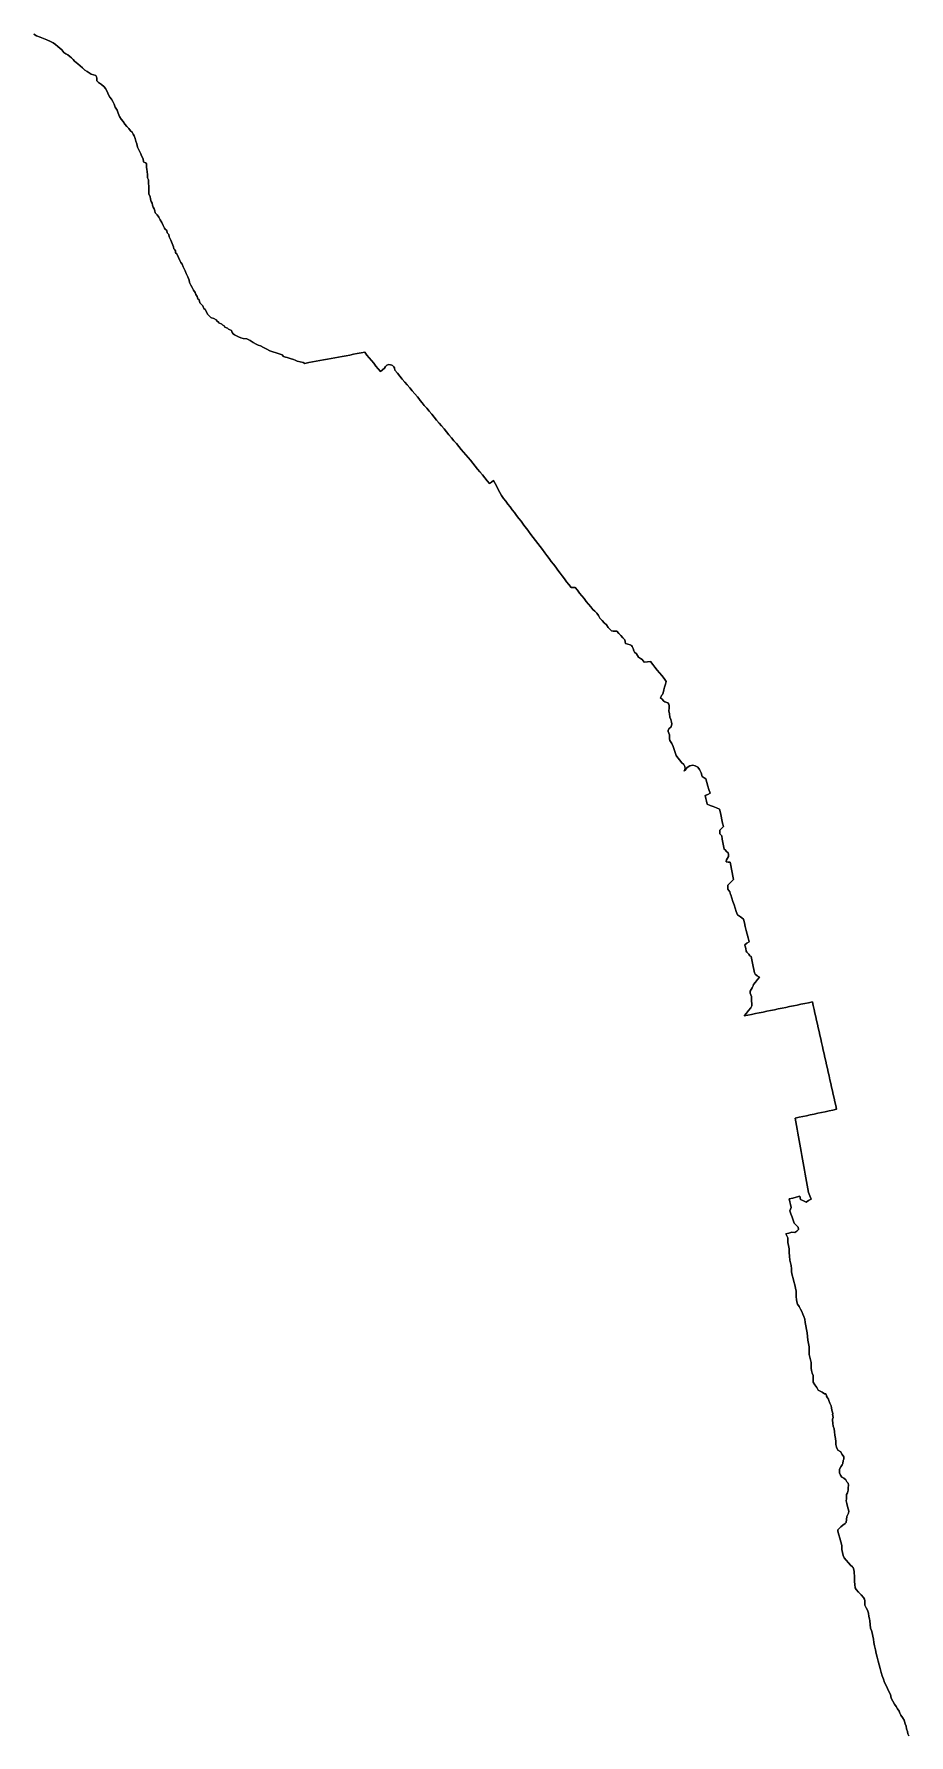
# Model space of a CAD drawing. Header units: inches. Extents: x 130170 to 284068, y 377793 to 804530.
# Drawn here: x 249398 to 251625, y 742079 to 746409 of the extents above; entities that cross this region are included whole.
import ezdxf

# ---------------------------------------------------------------- set-up
doc = ezdxf.new("R2010")
doc.units = ezdxf.units.IN
doc.header["$MEASUREMENT"] = 0
doc.layers.add('muni_il', color=7, linetype='Continuous')

msp = doc.modelspace()

# ---------------------------------------------------------------- linework, layer by layer
at = {"layer": 'muni_il'}
for points in [[(251624.7, 742077.1), (251622.2, 742082.2), (251621.2, 742088), (251618.1, 742094.8), (251617.4, 742102), (251614.7, 742107.9), (251612.6, 742117.2), (251608.2, 742123.6), (251603.8, 742130.1), (251601.7, 742135.3), (251599.5, 742140.5), (251595.8, 742146.2), (251592, 742152), (251588.2, 742157.7), (251583.9, 742165.4), (251579.5, 742173.2), (251577.3, 742182.6), (251573.7, 742190.1), (251570, 742197.7), (251566.3, 742205.2), (251562.7, 742212.7), (251559.7, 742221.4), (251556.8, 742230.1), (251553.8, 742238.7), (251551.4, 742248.4), (251549, 742258), (251546.5, 742267.6), (251544.1, 742277.2), (251541.6, 742286.9), (251539.2, 742296.5), (251536.7, 742306.1), (251535.4, 742314.5), (251534, 742323), (251532.7, 742331.4), (251531.3, 742339.8), (251529.3, 742345.4), (251527.2, 742351), (251526.3, 742360.5), (251525.5, 742369.9), (251523.9, 742375.4), (251522.2, 742380.8), (251522, 742389.5), (251519.4, 742397), (251515.9, 742403.3), (251512.4, 742409.6), (251512.3, 742415), (251512.2, 742420.5), (251511.2, 742425.1), (251509.2, 742429.5), (251502.8, 742436.3), (251496.4, 742443.2), (251490.1, 742450), (251487.7, 742454.3), (251486.9, 742462.3), (251486.2, 742470.3), (251486.2, 742477.7), (251486.1, 742485.1), (251485.5, 742490.7), (251484.9, 742496.3), (251482.4, 742505.5), (251481.3, 742507.3), (251475.8, 742511.8), (251470.4, 742518), (251465, 742524.2), (251459.6, 742530.4), (251457.6, 742535.9), (251455.9, 742543.7), (251454.2, 742551.5), (251454, 742556.5), (251453.9, 742561.5), (251451.2, 742570.7), (251448.6, 742580), (251446, 742589.2), (251443.4, 742598.5), (251443.6, 742601.4), (251446, 742604.4), (251451.4, 742608.9), (251456.7, 742613.3), (251462.1, 742617.7), (251464.5, 742620.7), (251465.5, 742628.2), (251466.5, 742635.8), (251470.8, 742643.8), (251471.6, 742649.1), (251469.7, 742655.1), (251467.9, 742661.1), (251466.3, 742668.3), (251464.7, 742675.6), (251465.3, 742680.6), (251465.9, 742685.7), (251465.6, 742691.2), (251468.4, 742695.7), (251469.9, 742702.4), (251470.2, 742708.9), (251470.5, 742715.3), (251469.8, 742720.1), (251469.5, 742721.3), (251466.8, 742723.4), (251464.1, 742728.8), (251458.9, 742732.8), (251453.6, 742735.4), (251450.5, 742740.9), (251447.5, 742746.4), (251447.6, 742751.4), (251447.7, 742756.4), (251451.4, 742761.9), (251455, 742767.4), (251456.2, 742770.4), (251457.1, 742778), (251459.1, 742781.3), (251458.6, 742787.6), (251455, 742793.2), (251453.5, 742793.9), (251452.3, 742798.2), (251450.9, 742800), (251443.9, 742804.5), (251439.9, 742811.9), (251438.5, 742818.9), (251438.5, 742826.2), (251437.4, 742834.3), (251436.2, 742842.5), (251435.1, 742850.7), (251434, 742858.8), (251431.4, 742865.8), (251430.5, 742871.9), (251430.4, 742881.6), (251429.7, 742883.7), (251432, 742887.7), (251430.4, 742895.9), (251430.5, 742896.3), (251430.5, 742896.6), (251430.1, 742901.5), (251428.5, 742906.5), (251427.5, 742911.9), (251426.5, 742917.4), (251423.5, 742923.9), (251420.5, 742930.5), (251420, 742933.8), (251417.4, 742937.3), (251415.2, 742942.2), (251414.8, 742943.4), (251414.6, 742943.7), (251414.4, 742943.9), (251412.8, 742947.5), (251409.4, 742948.1), (251404, 742952.3), (251398.7, 742954.6), (251393.4, 742956.9), (251390.1, 742963.7), (251385.3, 742970.5), (251380.6, 742977.3), (251380.5, 742985.7), (251380.5, 742994.1), (251378.5, 743000.8), (251376.6, 743007.4), (251376, 743013.2), (251375.4, 743018.9), (251375.4, 743027.8), (251373.8, 743034.4), (251372.2, 743040.9), (251370.6, 743047.5), (251370.8, 743057.3), (251370.9, 743067.2), (251369.1, 743075.8), (251367.3, 743084.4), (251366.2, 743093.8), (251365.2, 743103.2), (251363.7, 743111.8), (251362.3, 743120.5), (251360.8, 743129.1), (251359.4, 743137.8), (251357, 743144.3), (251354.7, 743150.7), (251352.3, 743157.2), (251348.6, 743163.5), (251344.9, 743169.8), (251341.2, 743176.1), (251339.7, 743181.8), (251338.1, 743187.6), (251338, 743194.7), (251337.9, 743201.8), (251337.9, 743208.9), (251335.8, 743217.1), (251333.8, 743225.3), (251331.8, 743233.5), (251329.8, 743241.7), (251327.7, 743249.9), (251325.7, 743258.1), (251325.4, 743266.3), (251325, 743274.5), (251323.1, 743281.3), (251321.2, 743288.2), (251320.7, 743297.8), (251320.2, 743307.4), (251319.8, 743317), (251318, 743325), (251316.3, 743333.1), (251316.1, 743338.8), (251316, 743344.5), (251313.7, 743349.8), (251311.4, 743355.1), (251318.9, 743357.1), (251326.5, 743359.2), (251334.4, 743358.8), (251339.2, 743361.9), (251343.2, 743366.3), (251342.4, 743371.9), (251338.8, 743376.2), (251332.4, 743381.8), (251329.7, 743389.8), (251327, 743397.8), (251324.3, 743405.9), (251321.6, 743413.9), (251325.1, 743422.2), (251323.3, 743429.4), (251321.5, 743436.6), (251319.7, 743443.7), (251328.7, 743446), (251337.6, 743448.3), (251346.6, 743450.6), (251349, 743442.3), (251355.9, 743439.1), (251362.7, 743435.9), (251369.3, 743439.6), (251375.9, 743443.2), (251372.5, 743451.5), (251369.1, 743459.9), (251367.4, 743469.3), (251365.7, 743478.8), (251364, 743488.3), (251362.3, 743497.8), (251360.7, 743507.3), (251359, 743516.8), (251357.3, 743526.3), (251355.6, 743535.7), (251353.9, 743545.2), (251352.2, 743554.7), (251350.5, 743564.2), (251348.8, 743573.7), (251347.1, 743583.2), (251345.5, 743592.7), (251343.8, 743602.2), (251342.1, 743611.6), (251340.4, 743621.1), (251338.7, 743630.6), (251337, 743640.1), (251335.3, 743649.6), (251344.9, 743651.6), (251354.4, 743653.7), (251364, 743655.7), (251373.5, 743657.8), (251383.1, 743659.8), (251392.6, 743661.9), (251402.2, 743663.9), (251411.7, 743665.9), (251421.3, 743668), (251430.8, 743670), (251440.4, 743672.1), (251438.3, 743681.5), (251436.1, 743690.9), (251434, 743700.3), (251431.9, 743709.8), (251429.8, 743719.2), (251427.6, 743728.6), (251425.5, 743738), (251423.4, 743747.4), (251421.3, 743756.9), (251419.2, 743766.3), (251417, 743775.7), (251414.9, 743785.1), (251412.8, 743794.5), (251410.7, 743804), (251408.5, 743813.4), (251406.4, 743822.8), (251404.3, 743832.2), (251402.2, 743841.7), (251400.1, 743851.1), (251397.9, 743860.5), (251395.8, 743869.9), (251393.7, 743879.3), (251391.6, 743888.8), (251389.4, 743898.2), (251387.3, 743907.6), (251385.2, 743917), (251383.1, 743926.4), (251381, 743935.9), (251378.8, 743945.3), (251369.2, 743943.3), (251359.5, 743941.3), (251349.9, 743939.3), (251340.2, 743937.3), (251330.5, 743935.3), (251320.9, 743933.4), (251311.2, 743931.4), (251301.6, 743929.4), (251291.9, 743927.4), (251282.2, 743925.4), (251272.6, 743923.4), (251262.9, 743921.4), (251253.3, 743919.4), (251243.6, 743917.4), (251234, 743915.5), (251224.3, 743913.5), (251214.6, 743911.5), (251205, 743909.5), (251210.8, 743916.5), (251216.6, 743923.5), (251222.3, 743930.5), (251224.9, 743935.6), (251224.4, 743941.2), (251223.8, 743946.8), (251223.7, 743953.1), (251223.7, 743959.4), (251220.5, 743967.6), (251220.2, 743972.8), (251223.1, 743976.9), (251226, 743981.1), (251228.4, 743986), (251228.9, 743989.5), (251229, 743989.6), (251229.1, 743989.7), (251234, 743995.9), (251239, 744002.2), (251243.9, 744008.5), (251238.7, 744012.1), (251233.5, 744015.8), (251233.5, 744015.8), (251233.5, 744015.8), (251231.8, 744019.2), (251230, 744027.5), (251228.3, 744035.8), (251226.6, 744044.1), (251224.9, 744052.4), (251223.2, 744060.7), (251219.8, 744062.5), (251217.5, 744066.8), (251212.4, 744071.7), (251210.7, 744074.5), (251209.9, 744081.3), (251208, 744087.3), (251207.1, 744089.4), (251206.8, 744090.7), (251212.2, 744094.6), (251217.6, 744098.6), (251215.2, 744108.2), (251212.8, 744117.8), (251210.4, 744127.4), (251208.1, 744137), (251205.7, 744146.6), (251203.3, 744156.3), (251195.7, 744161.6), (251188.1, 744167), (251185.2, 744175.5), (251182.4, 744184), (251179.5, 744192.5), (251176.7, 744201), (251173.9, 744209.5), (251171, 744218), (251170.2, 744219.1), (251168.6, 744225.3), (251163.7, 744232), (251163.6, 744237.3), (251163.4, 744242.7), (251168.4, 744247.4), (251173.3, 744252.2), (251178.3, 744256.9), (251176.6, 744265.7), (251174.8, 744274.5), (251173.1, 744283.3), (251171.4, 744292.1), (251169.7, 744300.9), (251164.5, 744301.3), (251159.3, 744301.8), (251159.2, 744302.1), (251159.1, 744302.4), (251160, 744306.9), (251165, 744315.1), (251165.6, 744320.4), (251164.2, 744324.5), (251160.7, 744328.4), (251157.2, 744332.2), (251154.2, 744333.8), (251152.7, 744342.3), (251151.1, 744350.9), (251149.6, 744359.4), (251148.1, 744367.9), (251143.6, 744373.5), (251143.1, 744382.2), (251147.7, 744386.8), (251152.3, 744391.4), (251150.4, 744400.2), (251148.5, 744409), (251146.5, 744417.9), (251144.6, 744426.7), (251142.7, 744435.5), (251134.7, 744438.9), (251126.7, 744442.3), (251118.8, 744445.6), (251110.8, 744449), (251109.3, 744456.2), (251107.9, 744463.3), (251106.4, 744470.4), (251112.4, 744473.4), (251118.3, 744476.4), (251115.6, 744485.6), (251112.9, 744494.7), (251110.2, 744503.9), (251107.5, 744513.1), (251103.1, 744516), (251098.6, 744518.9), (251095.8, 744528), (251091.7, 744536.9), (251087, 744543), (251080.3, 744546.6), (251074.5, 744547.5), (251066.7, 744546.4), (251060.3, 744541.9), (251054.3, 744534.6), (251052.4, 744532.4), (251054.7, 744539.7), (251054.4, 744544.6), (251051.8, 744549.5), (251045.7, 744555.1), (251041.3, 744560.8), (251036.8, 744566.4), (251032.3, 744572.1), (251029.6, 744579.9), (251026.9, 744587.7), (251024.2, 744595.5), (251021.5, 744603.4), (251016.4, 744610.7), (251015.3, 744615.3), (251015.6, 744625.2), (251011.9, 744633.4), (251011.6, 744636), (251012.5, 744638.9), (251013.3, 744640.4), (251019.2, 744645.4), (251021.3, 744652.7), (251020.7, 744657.4), (251018.4, 744663.8), (251016.2, 744670.2), (251014.9, 744678.2), (251013.7, 744686.1), (251014.1, 744692.6), (251014.4, 744699.1), (251013.2, 744703.4), (251011.1, 744706.4), (251003.1, 744709.1), (251001.2, 744710.4), (250995.9, 744716.4), (250992.7, 744718.8), (250994.9, 744725.6), (250997.6, 744727.9), (250998.8, 744732.2), (251000.9, 744739.4), (251002.9, 744746.7), (251005, 744754), (251007.1, 744761.2), (251001.3, 744768.5), (250995.5, 744775.7), (250989.7, 744782.9), (250984, 744790.1), (250978.2, 744797.3), (250972.4, 744804.5), (250966.6, 744811.8), (250959, 744811.1), (250950.9, 744810.4), (250945.7, 744817.1), (250941.1, 744819.8), (250936.6, 744822.5), (250931.5, 744830.9), (250926.3, 744835.8), (250924.2, 744839.2), (250922.4, 744844.6), (250920.6, 744850.1), (250918.1, 744852.5), (250915.1, 744854), (250909.1, 744855.7), (250903, 744857.4), (250901.3, 744866.5), (250896.1, 744872), (250891, 744877.6), (250885.9, 744883.1), (250880.8, 744888.6), (250872.2, 744889.3), (250867.5, 744889.7), (250863.3, 744894.2), (250859.1, 744898.7), (250855, 744904.7), (250849.3, 744910.5), (250843.5, 744916.4), (250837.8, 744922.2), (250836.2, 744925.5), (250836.2, 744925.5), (250836.1, 744925.6), (250834.5, 744928.9), (250829.9, 744934.4), (250825.4, 744939.9), (250820.3, 744943.7), (250814.6, 744950.7), (250809, 744957.7), (250803.4, 744964.8), (250797.7, 744971.8), (250792.1, 744978.8), (250786.4, 744985.8), (250780.8, 744992.9), (250775.2, 744999.9), (250769.9, 745000), (250764.6, 745000.1), (250759, 745007.4), (250753.5, 745014.8), (250747.9, 745022.2), (250742.3, 745029.6), (250736.7, 745036.9), (250731.2, 745044.3), (250725.6, 745051.7), (250720, 745059.1), (250714.4, 745066.4), (250708.9, 745073.8), (250703.3, 745081.2), (250697.7, 745088.6), (250691.8, 745096.4), (250685.9, 745104.2), (250679.9, 745112), (250674, 745119.8), (250668.1, 745127.6), (250662.1, 745135.4), (250656.2, 745143.2), (250651.8, 745149.3), (250647.3, 745155.4), (250642.8, 745161.5), (250637.3, 745168.8), (250631.8, 745176), (250626.2, 745183.3), (250620.7, 745190.6), (250615.2, 745197.8), (250609.6, 745205.1), (250604.1, 745212.4), (250598.6, 745219.7), (250593.1, 745226.9), (250587.5, 745234.2), (250583.5, 745241.8), (250579.5, 745249.5), (250575.5, 745257.1), (250571.5, 745264.7), (250567.5, 745272.4), (250562.5, 745268.4), (250557.4, 745264.5), (250551.3, 745271.9), (250545.2, 745279.3), (250539, 745286.7), (250532.9, 745294.2), (250526.8, 745301.6), (250520.6, 745309), (250514.5, 745316.4), (250508.4, 745323.8), (250502.6, 745330.7), (250496.9, 745337.5), (250491.2, 745344.4), (250485.4, 745351.3), (250479.1, 745358.8), (250472.9, 745366.3), (250466.6, 745373.8), (250460.3, 745381.3), (250454, 745388.8), (250447.7, 745396.3), (250441.5, 745403.8), (250435.2, 745411.2), (250428.9, 745418.7), (250422.6, 745426.2), (250416.4, 745433.7), (250410.1, 745441.2), (250403.8, 745448.7), (250397.5, 745456.2), (250391.2, 745463.7), (250385.9, 745470.1), (250380.6, 745476.4), (250377, 745480.8), (250373.5, 745485.2), (250367, 745492.8), (250360.6, 745500.4), (250354.2, 745508), (250347.8, 745515.6), (250341.5, 745523.1), (250335.2, 745530.7), (250328.9, 745538.3), (250322.6, 745545.8), (250316.4, 745553.4), (250316.3, 745553.4), (250316.2, 745553.5), (250315.5, 745558.3), (250315.5, 745558.5), (250315.4, 745558.7), (250315.4, 745558.9), (250313.8, 745561.9), (250312, 745563.6), (250310.4, 745565.2), (250308.9, 745565.8), (250305.1, 745567.2), (250300.8, 745567.3), (250296.2, 745565.9), (250292.2, 745562.7), (250289.7, 745558), (250284.7, 745553.8), (250279.7, 745549.6), (250273.9, 745556.7), (250268.2, 745563.7), (250262.5, 745570.7), (250256.8, 745577.8), (250251.1, 745584.8), (250245.3, 745591.8), (250239.6, 745598.9), (250230.1, 745597.1), (250220.6, 745595.3), (250211.1, 745593.6), (250201.6, 745591.8), (250192, 745590.1), (250182.5, 745588.3), (250173, 745586.5), (250163.5, 745584.8), (250154, 745583), (250144.5, 745581.2), (250134.9, 745579.5), (250125.4, 745577.7), (250115.9, 745575.9), (250106.4, 745574.2), (250096.9, 745572.4), (250087.4, 745570.6), (250083, 745572.8), (250075.2, 745574.4), (250067.4, 745576), (250062.8, 745578.3), (250058.2, 745580.7), (250050.1, 745583.2), (250042, 745585.7), (250038.2, 745586), (250033.2, 745588.3), (250029.5, 745592.2), (250021.6, 745594.8), (250013.8, 745597.5), (250005.9, 745600.1), (249998.1, 745602.8), (249990, 745606.9), (249981.9, 745611.1), (249973.9, 745615.2), (249968.7, 745617.2), (249963.6, 745619.1), (249955.6, 745623.9), (249947.6, 745628.6), (249939.5, 745633.4), (249930.3, 745633.5), (249924.3, 745635.7), (249918.4, 745637.8), (249913.4, 745640.4), (249908.5, 745643), (249904.3, 745646), (249902.3, 745648.9), (249900.4, 745654.6), (249892.7, 745657.3), (249890.6, 745659.9), (249883.2, 745662.8), (249881.4, 745665.8), (249878.2, 745667.8), (249876.1, 745670.5), (249868.6, 745673.4), (249866.7, 745676.3), (249863.7, 745678.3), (249861.7, 745681.3), (249855.5, 745685.1), (249849.8, 745686.1), (249847.6, 745687.5), (249843.7, 745691.6), (249839.8, 745695.7), (249836.5, 745701.7), (249833.1, 745707.8), (249830.2, 745709.9), (249827.5, 745717.1), (249824.7, 745719.2), (249822.7, 745722.3), (249819.7, 745724.3), (249817.9, 745732.4), (249815.2, 745734.6), (249813.1, 745740.6), (249809.6, 745745.5), (249808.1, 745750.6), (249804, 745757.2), (249800, 745763.8), (249796.9, 745769.9), (249793.8, 745776), (249793.1, 745782.3), (249789.2, 745790.6), (249785.3, 745798.9), (249782.8, 745806.4), (249780.9, 745809.2), (249777.7, 745816.1), (249774.6, 745823.1), (249771.2, 745826.9), (249769.3, 745832.8), (249765.9, 745840), (249762.5, 745847.3), (249761.3, 745849.5), (249758.3, 745851.6), (249757.9, 745857.4), (249756.6, 745859.7), (249753.6, 745861.7), (249753.2, 745867.5), (249749.6, 745875.9), (249745.9, 745884.2), (249741.6, 745892.3), (249740.8, 745898.5), (249736.7, 745902.4), (249736, 745908.5), (249731.6, 745912.4), (249730, 745914.8), (249726.5, 745921.8), (249722.9, 745928.9), (249719.3, 745935.9), (249715.7, 745943), (249710.9, 745948.4), (249706, 745953.9), (249705.5, 745958.7), (249703.3, 745963.5), (249701.1, 745968.2), (249699.4, 745973.5), (249698.9, 745978.1), (249696, 745982.8), (249694.4, 745988.5), (249693.7, 745995.7), (249690.3, 746001.4), (249689.8, 746003.6), (249689.7, 746012.2), (249689.7, 746020.8), (249689.6, 746029.4), (249689.5, 746038.1), (249686.8, 746042.4), (249686.5, 746050.5), (249686.2, 746058.7), (249685.1, 746064.3), (249684, 746069.9), (249684.1, 746079.2), (249681.3, 746081.4), (249677.2, 746082.6), (249676.6, 746083.9), (249675.5, 746090.9), (249671.2, 746098.8), (249669.3, 746104.3), (249665.2, 746112.7), (249661.2, 746121.1), (249659.6, 746129.3), (249657.4, 746136), (249655.1, 746142.6), (249652.9, 746149.3), (249650.1, 746154.3), (249647.4, 746159.2), (249643.3, 746162.7), (249639.2, 746168.3), (249633.9, 746173.1), (249629.2, 746179.6), (249624.5, 746186.1), (249619.8, 746192.5), (249615, 746199), (249612.3, 746207.1), (249609.5, 746215.2), (249604.3, 746222.8), (249601.7, 746230.4), (249598.2, 746236.8), (249594.7, 746243.1), (249590.9, 746248.5), (249587.1, 746253.8), (249584.2, 746262.9), (249579.6, 746270.6), (249576.3, 746274.7), (249569.3, 746280.2), (249562.3, 746285.8), (249558.1, 746290.1), (249557.5, 746290.8), (249558, 746296.3), (249557.2, 746299.8), (249555.2, 746303.2), (249549.1, 746304.8), (249542.9, 746306.4), (249538.4, 746310.1), (249532.9, 746313.6), (249527.3, 746317.1), (249521.4, 746322.5), (249515.5, 746327.8), (249509.7, 746333.2), (249505.4, 746336.4), (249501.2, 746339.7), (249497.3, 746344), (249493.5, 746348.3), (249488.8, 746351.9), (249484.1, 746355.5), (249478.8, 746358.8), (249473.4, 746362.1), (249468.4, 746368.4), (249463.2, 746372.9), (249458.1, 746377.4), (249452.9, 746381.8), (249446.2, 746386), (249439.4, 746390.2), (249430.7, 746393.7), (249422, 746397.1), (249413.2, 746400.5), (249404.5, 746403.9), (249397.6, 746408.9)], [(249397.6, 746408.9), (249404.5, 746403.9), (249413.2, 746400.5), (249422, 746397.1), (249430.7, 746393.7), (249439.4, 746390.2), (249446.2, 746386), (249452.9, 746381.8), (249458.1, 746377.4), (249463.2, 746372.9), (249468.4, 746368.4), (249473.4, 746362.1), (249478.8, 746358.8), (249484.1, 746355.5), (249488.8, 746351.9), (249493.5, 746348.3), (249497.3, 746344), (249501.2, 746339.7), (249505.4, 746336.4), (249509.7, 746333.2), (249515.5, 746327.8), (249521.4, 746322.5), (249527.3, 746317.1), (249532.9, 746313.6), (249538.4, 746310.1), (249542.9, 746306.4), (249549.1, 746304.8), (249555.2, 746303.2), (249557.2, 746299.8), (249558, 746296.3), (249557.5, 746290.8), (249558.1, 746290.1), (249562.3, 746285.8), (249569.3, 746280.2), (249576.3, 746274.7), (249579.6, 746270.6), (249584.2, 746262.9), (249587.1, 746253.8), (249590.9, 746248.5), (249594.7, 746243.1), (249598.2, 746236.8), (249601.7, 746230.4), (249604.3, 746222.8), (249609.5, 746215.2), (249612.3, 746207.1), (249615, 746199), (249619.8, 746192.5), (249624.5, 746186.1), (249629.2, 746179.6), (249633.9, 746173.1), (249639.2, 746168.3), (249643.3, 746162.7), (249647.4, 746159.2), (249650.1, 746154.3), (249652.9, 746149.3), (249655.1, 746142.6), (249657.4, 746136), (249659.6, 746129.3), (249661.2, 746121.1), (249665.2, 746112.7), (249669.3, 746104.3), (249671.2, 746098.8), (249675.5, 746090.9), (249676.6, 746083.9), (249677.2, 746082.6), (249681.3, 746081.4), (249684.1, 746079.2), (249684, 746069.9), (249685.1, 746064.3), (249686.2, 746058.7), (249686.5, 746050.5), (249686.8, 746042.4), (249689.5, 746038.1), (249689.6, 746029.4), (249689.7, 746020.8), (249689.7, 746012.2), (249689.8, 746003.6), (249690.3, 746001.4), (249693.7, 745995.7), (249694.4, 745988.5), (249696, 745982.8), (249698.9, 745978.1), (249699.4, 745973.5), (249701.1, 745968.2), (249703.3, 745963.5), (249705.5, 745958.7), (249706, 745953.9), (249710.9, 745948.4), (249715.7, 745943), (249719.3, 745935.9), (249722.9, 745928.9), (249726.5, 745921.8), (249730, 745914.8), (249731.6, 745912.4), (249736, 745908.5), (249736.7, 745902.4), (249740.8, 745898.5), (249741.6, 745892.3), (249745.9, 745884.2), (249749.6, 745875.9), (249753.2, 745867.5), (249753.6, 745861.7), (249756.6, 745859.7), (249757.9, 745857.4), (249758.3, 745851.6), (249761.3, 745849.5), (249762.5, 745847.3), (249765.9, 745840), (249769.3, 745832.8), (249771.2, 745826.9), (249774.6, 745823.1), (249777.7, 745816.1), (249780.9, 745809.2), (249782.8, 745806.4), (249785.3, 745798.9), (249789.2, 745790.6), (249793.1, 745782.3), (249793.8, 745776), (249796.9, 745769.9), (249800, 745763.8), (249804, 745757.2), (249808.1, 745750.6), (249809.6, 745745.5), (249813.1, 745740.6), (249815.2, 745734.6), (249817.9, 745732.4), (249819.7, 745724.3), (249822.7, 745722.3), (249824.7, 745719.2), (249827.5, 745717.1), (249830.2, 745709.9), (249833.1, 745707.8), (249836.5, 745701.7), (249839.8, 745695.7), (249843.7, 745691.6), (249847.6, 745687.5), (249849.8, 745686.1), (249855.5, 745685.1), (249861.7, 745681.3), (249863.7, 745678.3), (249866.7, 745676.3), (249868.6, 745673.4), (249876.1, 745670.5), (249878.2, 745667.8), (249881.4, 745665.8), (249883.2, 745662.8), (249890.6, 745659.9), (249892.7, 745657.3), (249900.4, 745654.6), (249902.3, 745648.9), (249904.3, 745646), (249908.5, 745643), (249913.4, 745640.4), (249918.4, 745637.8), (249924.3, 745635.7), (249930.3, 745633.5), (249939.5, 745633.4), (249947.6, 745628.6), (249955.6, 745623.9), (249963.6, 745619.1), (249968.7, 745617.2), (249973.9, 745615.2), (249981.9, 745611.1), (249990, 745606.9), (249998.1, 745602.8), (250005.9, 745600.1), (250013.8, 745597.5), (250021.6, 745594.8), (250029.5, 745592.2), (250033.2, 745588.3), (250038.2, 745586), (250042, 745585.7), (250050.1, 745583.2), (250058.2, 745580.7), (250062.8, 745578.3), (250067.4, 745576), (250075.2, 745574.4), (250083, 745572.8), (250087.4, 745570.6), (250096.9, 745572.4), (250106.4, 745574.2), (250115.9, 745575.9), (250125.4, 745577.7), (250134.9, 745579.5), (250144.5, 745581.2), (250154, 745583), (250163.5, 745584.8), (250173, 745586.5), (250182.5, 745588.3), (250192, 745590.1), (250201.6, 745591.8), (250211.1, 745593.6), (250220.6, 745595.3), (250230.1, 745597.1), (250239.6, 745598.9), (250245.3, 745591.8), (250251.1, 745584.8), (250256.8, 745577.8), (250262.5, 745570.7), (250268.2, 745563.7), (250273.9, 745556.7), (250279.7, 745549.6), (250284.7, 745553.8), (250289.7, 745558), (250292.2, 745562.7), (250296.2, 745565.9), (250300.8, 745567.3), (250305.1, 745567.2), (250308.9, 745565.8), (250310.4, 745565.2), (250312, 745563.6), (250313.8, 745561.9), (250315.4, 745558.9), (250315.4, 745558.7), (250315.5, 745558.5), (250315.5, 745558.3), (250316.2, 745553.5), (250316.3, 745553.4), (250316.4, 745553.4), (250322.6, 745545.8), (250328.9, 745538.3), (250335.2, 745530.7), (250341.5, 745523.1), (250347.8, 745515.6), (250354.2, 745508), (250360.6, 745500.4), (250367, 745492.8), (250373.5, 745485.2), (250377, 745480.8), (250380.6, 745476.4), (250385.9, 745470.1), (250391.2, 745463.7), (250397.5, 745456.2), (250403.8, 745448.7), (250410.1, 745441.2), (250416.4, 745433.7), (250422.6, 745426.2), (250428.9, 745418.7), (250435.2, 745411.2), (250441.5, 745403.8), (250447.7, 745396.3), (250454, 745388.8), (250460.3, 745381.3), (250466.6, 745373.8), (250472.9, 745366.3), (250479.1, 745358.8), (250485.4, 745351.3), (250491.2, 745344.4), (250496.9, 745337.5), (250502.6, 745330.7), (250508.4, 745323.8), (250514.5, 745316.4), (250520.6, 745309), (250526.8, 745301.6), (250532.9, 745294.2), (250539, 745286.7), (250545.2, 745279.3), (250551.3, 745271.9), (250557.4, 745264.5), (250562.5, 745268.4), (250567.5, 745272.4), (250571.5, 745264.7), (250575.5, 745257.1), (250579.5, 745249.5), (250583.5, 745241.8), (250587.5, 745234.2), (250593.1, 745226.9), (250598.6, 745219.7), (250604.1, 745212.4), (250609.6, 745205.1), (250615.2, 745197.8), (250620.7, 745190.6), (250626.2, 745183.3), (250631.8, 745176), (250637.3, 745168.8), (250642.8, 745161.5), (250647.3, 745155.4), (250651.8, 745149.3), (250656.2, 745143.2), (250662.1, 745135.4), (250668.1, 745127.6), (250674, 745119.8), (250679.9, 745112), (250685.9, 745104.2), (250691.8, 745096.4), (250697.7, 745088.6), (250703.3, 745081.2), (250708.9, 745073.8), (250714.4, 745066.4), (250720, 745059.1), (250725.6, 745051.7), (250731.2, 745044.3), (250736.7, 745036.9), (250742.3, 745029.6), (250747.9, 745022.2), (250753.5, 745014.8), (250759, 745007.4), (250764.6, 745000.1), (250769.9, 745000), (250775.2, 744999.9), (250780.8, 744992.9), (250786.4, 744985.8), (250792.1, 744978.8), (250797.7, 744971.8), (250803.4, 744964.8), (250809, 744957.7), (250814.6, 744950.7), (250820.3, 744943.7), (250825.4, 744939.9), (250829.9, 744934.4), (250834.5, 744928.9), (250836.1, 744925.6), (250836.2, 744925.5), (250836.2, 744925.5), (250837.8, 744922.2), (250843.5, 744916.4), (250849.3, 744910.5), (250855, 744904.7), (250859.1, 744898.7), (250863.3, 744894.2), (250867.5, 744889.7), (250872.2, 744889.3), (250880.8, 744888.6), (250885.9, 744883.1), (250891, 744877.6), (250896.1, 744872), (250901.3, 744866.5), (250903, 744857.4), (250909.1, 744855.7), (250915.1, 744854), (250918.1, 744852.5), (250920.6, 744850.1), (250922.4, 744844.6), (250924.2, 744839.2), (250926.3, 744835.8), (250931.5, 744830.9), (250936.6, 744822.5), (250941.1, 744819.8), (250945.7, 744817.1), (250950.9, 744810.4), (250959, 744811.1), (250966.6, 744811.8), (250972.4, 744804.5), (250978.2, 744797.3), (250984, 744790.1), (250989.7, 744782.9), (250995.5, 744775.7), (251001.3, 744768.5), (251007.1, 744761.2), (251005, 744754), (251002.9, 744746.7), (251000.9, 744739.4), (250998.8, 744732.2), (250997.6, 744727.9), (250994.9, 744725.6), (250992.7, 744718.8), (250995.9, 744716.4), (251001.2, 744710.4), (251003.1, 744709.1), (251011.1, 744706.4), (251013.2, 744703.4), (251014.4, 744699.1), (251014.1, 744692.6), (251013.7, 744686.1), (251014.9, 744678.2), (251016.2, 744670.2), (251018.4, 744663.8), (251020.7, 744657.4), (251021.3, 744652.7), (251019.2, 744645.4), (251013.3, 744640.4), (251012.5, 744638.9), (251011.6, 744636), (251011.9, 744633.4), (251015.6, 744625.2), (251015.3, 744615.3), (251016.4, 744610.7), (251021.5, 744603.4), (251024.2, 744595.5), (251026.9, 744587.7), (251029.6, 744579.9), (251032.3, 744572.1), (251036.8, 744566.4), (251041.3, 744560.8), (251045.7, 744555.1), (251051.8, 744549.5), (251054.4, 744544.6), (251054.7, 744539.7), (251052.4, 744532.4), (251054.3, 744534.6), (251060.3, 744541.9), (251066.7, 744546.4), (251074.5, 744547.5), (251080.3, 744546.6), (251087, 744543), (251091.7, 744536.9), (251095.8, 744528), (251098.6, 744518.9), (251103.1, 744516), (251107.5, 744513.1), (251110.2, 744503.9), (251112.9, 744494.7), (251115.6, 744485.6), (251118.3, 744476.4), (251112.4, 744473.4), (251106.4, 744470.4), (251107.9, 744463.3), (251109.3, 744456.2), (251110.8, 744449), (251118.8, 744445.6), (251126.7, 744442.3), (251134.7, 744438.9), (251142.7, 744435.5), (251144.6, 744426.7), (251146.5, 744417.9), (251148.5, 744409), (251150.4, 744400.2), (251152.3, 744391.4), (251147.7, 744386.8), (251143.1, 744382.2), (251143.6, 744373.5), (251148.1, 744367.9), (251149.6, 744359.4), (251151.1, 744350.9), (251152.7, 744342.3), (251154.2, 744333.8), (251157.2, 744332.2), (251160.7, 744328.4), (251164.2, 744324.5), (251165.6, 744320.4), (251165, 744315.1), (251160, 744306.9), (251159.1, 744302.4), (251159.2, 744302.1), (251159.3, 744301.8), (251164.5, 744301.3), (251169.7, 744300.9), (251171.4, 744292.1), (251173.1, 744283.3), (251174.8, 744274.5), (251176.6, 744265.7), (251178.3, 744256.9), (251173.3, 744252.2), (251168.4, 744247.4), (251163.4, 744242.7), (251163.6, 744237.3), (251163.7, 744232), (251168.6, 744225.3), (251170.2, 744219.1), (251171, 744218), (251173.9, 744209.5), (251176.7, 744201), (251179.5, 744192.5), (251182.4, 744184), (251185.2, 744175.5), (251188.1, 744167), (251195.7, 744161.6), (251203.3, 744156.3), (251205.7, 744146.6), (251208.1, 744137), (251210.4, 744127.4), (251212.8, 744117.8), (251215.2, 744108.2), (251217.6, 744098.6), (251212.2, 744094.6), (251206.8, 744090.7), (251207.1, 744089.4), (251208, 744087.3), (251209.9, 744081.3), (251210.7, 744074.5), (251212.4, 744071.7), (251217.5, 744066.8), (251219.8, 744062.5), (251223.2, 744060.7), (251224.9, 744052.4), (251226.6, 744044.1), (251228.3, 744035.8), (251230, 744027.5), (251231.8, 744019.2), (251233.5, 744015.8), (251233.5, 744015.8), (251233.5, 744015.8), (251238.7, 744012.1), (251243.9, 744008.5), (251239, 744002.2), (251234, 743995.9), (251229.1, 743989.7), (251229, 743989.6), (251228.9, 743989.5), (251228.4, 743986), (251226, 743981.1), (251223.1, 743976.9), (251220.2, 743972.8), (251220.5, 743967.6), (251223.7, 743959.4), (251223.7, 743953.1), (251223.8, 743946.8), (251224.4, 743941.2), (251224.9, 743935.6), (251222.3, 743930.5), (251216.6, 743923.5), (251210.8, 743916.5), (251205, 743909.5), (251214.6, 743911.5), (251224.3, 743913.5), (251234, 743915.5), (251243.6, 743917.4), (251253.3, 743919.4), (251262.9, 743921.4), (251272.6, 743923.4), (251282.2, 743925.4), (251291.9, 743927.4), (251301.6, 743929.4), (251311.2, 743931.4), (251320.9, 743933.4), (251330.5, 743935.3), (251340.2, 743937.3), (251349.9, 743939.3), (251359.5, 743941.3), (251369.2, 743943.3), (251378.8, 743945.3), (251381, 743935.9), (251383.1, 743926.4), (251385.2, 743917), (251387.3, 743907.6), (251389.4, 743898.2), (251391.6, 743888.8), (251393.7, 743879.3), (251395.8, 743869.9), (251397.9, 743860.5), (251400.1, 743851.1), (251402.2, 743841.7), (251404.3, 743832.2), (251406.4, 743822.8), (251408.5, 743813.4), (251410.7, 743804), (251412.8, 743794.5), (251414.9, 743785.1), (251417, 743775.7), (251419.2, 743766.3), (251421.3, 743756.9), (251423.4, 743747.4), (251425.5, 743738), (251427.6, 743728.6), (251429.8, 743719.2), (251431.9, 743709.8), (251434, 743700.3), (251436.1, 743690.9), (251438.3, 743681.5), (251440.4, 743672.1), (251430.8, 743670), (251421.3, 743668), (251411.7, 743665.9), (251402.2, 743663.9), (251392.6, 743661.9), (251383.1, 743659.8), (251373.5, 743657.8), (251364, 743655.7), (251354.4, 743653.7), (251344.9, 743651.6), (251335.3, 743649.6), (251337, 743640.1), (251338.7, 743630.6), (251340.4, 743621.1), (251342.1, 743611.6), (251343.8, 743602.2), (251345.5, 743592.7), (251347.1, 743583.2), (251348.8, 743573.7), (251350.5, 743564.2), (251352.2, 743554.7), (251353.9, 743545.2), (251355.6, 743535.7), (251357.3, 743526.3), (251359, 743516.8), (251360.7, 743507.3), (251362.3, 743497.8), (251364, 743488.3), (251365.7, 743478.8), (251367.4, 743469.3), (251369.1, 743459.9), (251372.5, 743451.5), (251375.9, 743443.2), (251369.3, 743439.6), (251362.7, 743435.9), (251355.9, 743439.1), (251349, 743442.3), (251346.6, 743450.6), (251337.6, 743448.3), (251328.7, 743446), (251319.7, 743443.7), (251321.5, 743436.6), (251323.3, 743429.4), (251325.1, 743422.2), (251321.6, 743413.9), (251324.3, 743405.9), (251327, 743397.8), (251329.7, 743389.8), (251332.4, 743381.8), (251338.8, 743376.2), (251342.4, 743371.9), (251343.2, 743366.3), (251339.2, 743361.9), (251334.4, 743358.8), (251326.5, 743359.2), (251318.9, 743357.1), (251311.4, 743355.1), (251313.7, 743349.8), (251316, 743344.5), (251316.1, 743338.8), (251316.3, 743333.1), (251318, 743325), (251319.8, 743317), (251320.2, 743307.4), (251320.7, 743297.8), (251321.2, 743288.2), (251323.1, 743281.3), (251325, 743274.5), (251325.4, 743266.3), (251325.7, 743258.1), (251327.7, 743249.9), (251329.8, 743241.7), (251331.8, 743233.5), (251333.8, 743225.3), (251335.8, 743217.1), (251337.9, 743208.9), (251337.9, 743201.8), (251338, 743194.7), (251338.1, 743187.6), (251339.7, 743181.8), (251341.2, 743176.1), (251344.9, 743169.8), (251348.6, 743163.5), (251352.3, 743157.2), (251354.7, 743150.7), (251357, 743144.3), (251359.4, 743137.8), (251360.8, 743129.1), (251362.3, 743120.5), (251363.7, 743111.8), (251365.2, 743103.2), (251366.2, 743093.8), (251367.3, 743084.4), (251369.1, 743075.8), (251370.9, 743067.2), (251370.8, 743057.3), (251370.6, 743047.5), (251372.2, 743040.9), (251373.8, 743034.4), (251375.4, 743027.8), (251375.4, 743018.9), (251376, 743013.2), (251376.6, 743007.4), (251378.5, 743000.8), (251380.5, 742994.1), (251380.5, 742985.7), (251380.6, 742977.3), (251385.3, 742970.5), (251390.1, 742963.7), (251393.4, 742956.9), (251398.7, 742954.6), (251404, 742952.3), (251409.4, 742948.1), (251412.8, 742947.5), (251414.4, 742943.9), (251414.6, 742943.7), (251414.8, 742943.4), (251415.2, 742942.2), (251417.4, 742937.3), (251420, 742933.8), (251420.5, 742930.5), (251423.5, 742923.9), (251426.5, 742917.4), (251427.5, 742911.9), (251428.5, 742906.5), (251430.1, 742901.5), (251430.5, 742896.6), (251430.5, 742896.3), (251430.4, 742895.9), (251432, 742887.7), (251429.7, 742883.7), (251430.4, 742881.6), (251430.5, 742871.9), (251431.4, 742865.8), (251434, 742858.8), (251435.1, 742850.7), (251436.2, 742842.5), (251437.4, 742834.3), (251438.5, 742826.2), (251438.5, 742818.9), (251439.9, 742811.9), (251443.9, 742804.5), (251450.9, 742800), (251452.3, 742798.2), (251453.5, 742793.9), (251455, 742793.2), (251458.6, 742787.6), (251459.1, 742781.3), (251457.1, 742778), (251456.2, 742770.4), (251455, 742767.4), (251451.4, 742761.9), (251447.7, 742756.4), (251447.6, 742751.4), (251447.5, 742746.4), (251450.5, 742740.9), (251453.6, 742735.4), (251458.9, 742732.8), (251464.1, 742728.8), (251466.8, 742723.4), (251469.5, 742721.3), (251469.8, 742720.1), (251470.5, 742715.3), (251470.2, 742708.9), (251469.9, 742702.4), (251468.4, 742695.7), (251465.6, 742691.2), (251465.9, 742685.7), (251465.3, 742680.6), (251464.7, 742675.6), (251466.3, 742668.3), (251467.9, 742661.1), (251469.7, 742655.1), (251471.6, 742649.1), (251470.8, 742643.8), (251466.5, 742635.8), (251465.5, 742628.2), (251464.5, 742620.7), (251462.1, 742617.7), (251456.7, 742613.3), (251451.4, 742608.9), (251446, 742604.4), (251443.6, 742601.4), (251443.4, 742598.5), (251446, 742589.2), (251448.6, 742580), (251451.2, 742570.7), (251453.9, 742561.5), (251454, 742556.5), (251454.2, 742551.5), (251455.9, 742543.7), (251457.6, 742535.9), (251459.6, 742530.4), (251465, 742524.2), (251470.4, 742518), (251475.8, 742511.8), (251481.3, 742507.3), (251482.4, 742505.5), (251484.9, 742496.3), (251485.5, 742490.7), (251486.1, 742485.1), (251486.2, 742477.7), (251486.2, 742470.3), (251486.9, 742462.3), (251487.7, 742454.3), (251490.1, 742450), (251496.4, 742443.2), (251502.8, 742436.3), (251509.2, 742429.5), (251511.2, 742425.1), (251512.2, 742420.5), (251512.3, 742415), (251512.4, 742409.6), (251515.9, 742403.3), (251519.4, 742397), (251522, 742389.5), (251522.2, 742380.8), (251523.9, 742375.4), (251525.5, 742369.9), (251526.3, 742360.5), (251527.2, 742351), (251529.3, 742345.4), (251531.3, 742339.8), (251532.7, 742331.4), (251534, 742323), (251535.4, 742314.5), (251536.7, 742306.1), (251539.2, 742296.5), (251541.6, 742286.9), (251544.1, 742277.2), (251546.5, 742267.6), (251549, 742258), (251551.4, 742248.4), (251553.8, 742238.7), (251556.8, 742230.1), (251559.7, 742221.4), (251562.7, 742212.7), (251566.3, 742205.2), (251570, 742197.7), (251573.7, 742190.1), (251577.3, 742182.6), (251579.5, 742173.2), (251583.9, 742165.4), (251588.2, 742157.7), (251592, 742152), (251595.8, 742146.2), (251599.5, 742140.5), (251601.7, 742135.3), (251603.8, 742130.1), (251608.2, 742123.6), (251612.6, 742117.2), (251614.7, 742107.9), (251617.4, 742102), (251618.1, 742094.8), (251621.2, 742088), (251622.2, 742082.2), (251624.7, 742077.1)]]:
    msp.add_lwpolyline(points, dxfattribs=at)

doc.saveas('drawing.dxf')
